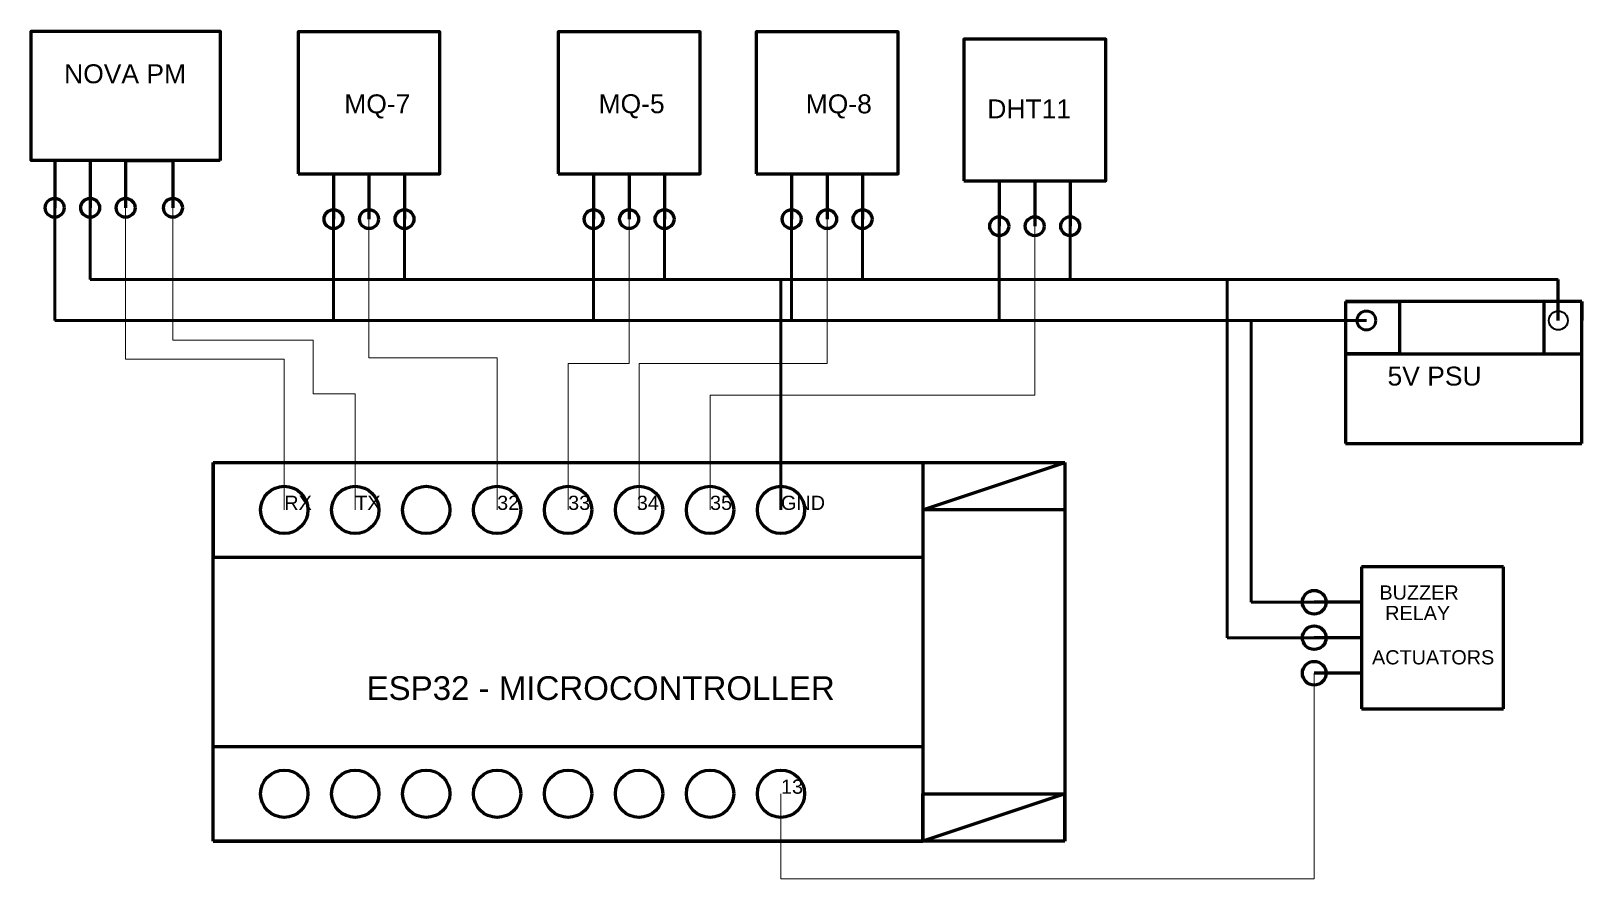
# Model space of a CAD drawing. Header units: inches. Extents: x 23.4 to 56.2, y 11.1 to 29.
import ezdxf

# ---------------------------------------------------------------- set-up
doc = ezdxf.new("R2010")
doc.units = ezdxf.units.IN
doc.header["$MEASUREMENT"] = 0
doc.layers.get('0').update_dxf_attribs({"color": 90, "lineweight": 60})
for name, color, linetype, lineweight in [('data', 230, 'Continuous', 20), ('ground', 140, 'Continuous', 35), ('sensor ground', 140, 'Continuous', 50), ('vcc', 1, 'Continuous', 53)]:
    doc.layers.add(name, color=color, linetype=linetype, lineweight=lineweight)
doc.styles.get("Standard").update_dxf_attribs({"font": 'arial.ttf'})

msp = doc.modelspace()

# ---------------------------------------------------------------- linework, layer by layer
for p, q in [((24.681, 26.258), (23.931, 26.258)), ((23.931, 26.258), (23.931, 25.258)), ((25.431, 26.258), (24.681, 26.258)), ((24.681, 26.258), (24.681, 25.258)), ((25.431, 26.258), (25.431, 25.258)), ((25.431, 26.258), (26.431, 26.258)), ((26.431, 26.258), (26.431, 25.258)), ((29.075, 25.975), (30.575, 25.975)), ((29.075, 25.975), (29.825, 25.975)), ((29.825, 25.975), (29.825, 25.018)), ((30.575, 25.975), (30.575, 25.018)), ((30.575, 25.975), (31.325, 25.975)), ((31.325, 25.975), (31.325, 25.018)), ((34.573, 25.975), (36.073, 25.975)), ((34.573, 25.975), (35.323, 25.975)), ((35.323, 25.975), (35.323, 25.018)), ((36.073, 25.975), (36.073, 25.018)), ((36.073, 25.975), (36.823, 25.975)), ((36.823, 25.975), (36.823, 25.018)), ((38.759, 25.975), (40.259, 25.975)), ((38.759, 25.975), (39.509, 25.975)), ((39.509, 25.975), (39.509, 25.018)), ((40.259, 25.975), (40.259, 25.018)), ((40.259, 25.975), (41.009, 25.975)), ((41.009, 25.975), (41.009, 25.018)), ((43.147, 25.824), (44.647, 25.824)), ((43.147, 25.824), (43.897, 25.824)), ((43.897, 25.824), (43.897, 24.867)), ((44.647, 25.824), (44.647, 24.867)), ((44.647, 25.824), (45.397, 25.824)), ((45.397, 25.824), (45.397, 24.867)), ((55.715, 22.875), (55.715, 23.74)), ((51.215, 23.275), (51.215, 20.275)), ((56.215, 23.275), (51.215, 23.275)), ((51.215, 23.275), (51.215, 22.875)), ((51.215, 23.275), (52.358, 23.275)), ((52.358, 23.275), (52.358, 22.171)), ((55.417, 22.875), (55.417, 23.275)), ((56.215, 20.275), (56.215, 23.275)), ((56.215, 23.275), (56.215, 22.875)), ((55.417, 22.171), (55.417, 22.875)), ((52.358, 22.171), (51.215, 22.171)), ((51.215, 22.171), (56.215, 22.171)), ((52.358, 22.171), (55.417, 22.171)), ((51.215, 20.275), (56.215, 20.275)), ((27.284, 19.87), (42.284, 19.87)), ((27.284, 11.87), (27.284, 19.87)), ((27.284, 19.87), (30.284, 19.87)), ((27.284, 19.87), (27.284, 17.87)), ((27.284, 19.87), (28.784, 19.87)), ((42.284, 19.87), (42.284, 11.87)), ((42.284, 19.87), (45.284, 19.87)), ((42.284, 19.87), (42.284, 18.87)), ((42.284, 18.87), (45.284, 19.87)), ((45.284, 19.87), (45.284, 11.87)), ((45.284, 19.87), (45.284, 18.87)), ((45.284, 18.87), (42.284, 18.87)), ((27.284, 17.87), (42.284, 17.87)), ((54.556, 17.668), (51.556, 17.668)), ((51.556, 17.668), (51.556, 14.668)), ((51.556, 17.668), (51.556, 16.168)), ((54.556, 14.668), (54.556, 17.668)), ((51.556, 16.918), (50.556, 16.918)), ((51.556, 16.168), (50.556, 16.168)), ((51.556, 16.168), (51.556, 14.668)), ((51.556, 15.418), (50.556, 15.418)), ((51.556, 14.668), (54.556, 14.668)), ((27.284, 13.87), (42.284, 13.87)), ((45.284, 12.87), (42.284, 11.87)), ((42.284, 11.87), (42.284, 12.87)), ((42.284, 12.87), (45.284, 12.87)), ((45.284, 11.87), (45.284, 12.87)), ((42.284, 11.87), (27.284, 11.87)), ((27.284, 11.87), (30.284, 11.87)), ((27.284, 11.87), (42.284, 11.87)), ((45.284, 11.87), (42.284, 11.87))]:
    msp.add_line(p, q)
for points in [[(27.431, 26.258), (23.431, 26.258), (23.431, 28.994), (27.431, 28.994)], [(29.075, 25.975), (32.075, 25.975), (32.075, 28.975), (29.075, 28.975)], [(34.573, 25.975), (37.573, 25.975), (37.573, 28.975), (34.573, 28.975)], [(38.759, 25.975), (41.759, 25.975), (41.759, 28.975), (38.759, 28.975)], [(43.147, 25.824), (46.147, 25.824), (46.147, 28.824), (43.147, 28.824)]]:
    msp.add_lwpolyline(points, close=True)
for centre, radius in [((23.931, 25.258), 0.2), ((24.681, 25.258), 0.2), ((25.431, 25.258), 0.2), ((26.431, 25.258), 0.2), ((29.825, 25.018), 0.2), ((30.575, 25.018), 0.2), ((31.325, 25.018), 0.2), ((35.323, 25.018), 0.2), ((36.073, 25.018), 0.2), ((36.823, 25.018), 0.2), ((39.509, 25.018), 0.2), ((40.259, 25.018), 0.2), ((41.009, 25.018), 0.2), ((43.897, 24.867), 0.2), ((44.647, 24.867), 0.2), ((45.397, 24.867), 0.2), ((28.784, 18.87), 0.5), ((30.284, 18.87), 0.5), ((31.784, 18.87), 0.5), ((33.284, 18.87), 0.5), ((34.784, 18.87), 0.5), ((36.284, 18.87), 0.5), ((37.784, 18.87), 0.5), ((39.284, 18.87), 0.5), ((50.556, 16.918), 0.25), ((50.556, 16.168), 0.25), ((50.556, 15.418), 0.25), ((28.784, 12.87), 0.5), ((30.284, 12.87), 0.5), ((31.784, 12.87), 0.5), ((33.284, 12.87), 0.5), ((34.784, 12.87), 0.5), ((36.284, 12.87), 0.5), ((37.784, 12.87), 0.5), ((39.284, 12.87), 0.5)]:
    msp.add_circle(centre, radius)
at = {"layer": 'data'}
for p, q in [((25.431, 25.258), (25.431, 22.06)), ((26.431, 25.258), (26.431, 22.455)), ((30.575, 25.018), (30.575, 22.085)), ((36.073, 25.018), (36.073, 21.968)), ((40.259, 25.018), (40.259, 21.966)), ((44.647, 24.867), (44.647, 21.295)), ((26.431, 22.455), (29.395, 22.455)), ((29.395, 22.455), (29.395, 21.322)), ((25.431, 22.06), (28.784, 22.06)), ((28.784, 22.06), (28.784, 18.87)), ((30.575, 22.085), (33.284, 22.085)), ((33.284, 22.085), (33.284, 18.87)), ((36.073, 21.968), (34.784, 21.968)), ((34.784, 21.968), (34.784, 18.87)), ((40.259, 21.966), (36.284, 21.966)), ((36.284, 21.966), (36.284, 18.87)), ((29.395, 21.322), (30.284, 21.322)), ((30.284, 21.322), (30.284, 18.87)), ((44.647, 21.295), (37.784, 21.295)), ((37.784, 21.295), (37.784, 18.87)), ((50.556, 15.418), (50.556, 11.068)), ((39.284, 11.068), (39.284, 12.87)), ((50.556, 11.068), (39.284, 11.068))]:
    msp.add_line(p, q, dxfattribs=at)
at = {"layer": 'ground'}
msp.add_circle((55.715, 22.875), 0.2, dxfattribs=at)
at = {"layer": 'sensor ground'}
for p, q in [((24.681, 23.74), (24.681, 25.258)), ((31.325, 25.018), (31.325, 23.74)), ((36.823, 25.018), (36.823, 23.74)), ((41.009, 25.018), (41.009, 23.74)), ((45.397, 24.867), (45.397, 23.74)), ((55.715, 23.74), (24.681, 23.74)), ((39.284, 18.87), (39.284, 23.74)), ((48.716, 16.168), (48.716, 23.74)), ((50.556, 16.168), (48.716, 16.168))]:
    msp.add_line(p, q, dxfattribs=at)
at = {"layer": 'vcc'}
for p, q in [((23.931, 22.875), (23.931, 25.258)), ((29.825, 25.018), (29.825, 22.875)), ((35.323, 25.018), (35.323, 22.875)), ((39.509, 25.018), (39.509, 22.875)), ((43.897, 24.867), (43.897, 22.875)), ((51.658, 22.875), (23.931, 22.875)), ((49.221, 16.918), (49.221, 22.875)), ((50.556, 16.918), (49.221, 16.918))]:
    msp.add_line(p, q, dxfattribs=at)
msp.add_circle((51.658, 22.875), 0.2, dxfattribs=at)

# ---------------------------------------------------------------- texts
at = {"layer": 'data'}
for s, height, p in [('NOVA PM', 0.4, (24.131, 27.89)), ('MQ-7', 0.4, (30.053, 27.254)), ('MQ-5', 0.4, (35.428, 27.257)), ('MQ-8', 0.4, (39.807, 27.254)), ('DHT11', 0.4, (43.645, 27.148)), ('5V PSU', 0.4, (52.105, 21.499)), ('RX', 0.3, (28.784, 18.87)), ('TX', 0.3, (30.284, 18.87)), ('32', 0.3, (33.284, 18.87)), ('33', 0.3, (34.784, 18.87)), ('34', 0.3, (36.236, 18.87)), ('35', 0.3, (37.784, 18.87)), ('GND', 0.3, (39.284, 18.87)), ('BUZZER', 0.3, (51.933, 16.974)), ('RELAY', 0.3, (52.055, 16.541)), ('ACTUATORS', 0.3, (51.777, 15.604)), ('ESP32 - MICROCONTROLLER', 0.5, (30.524, 14.853)), ('13', 0.3, (39.284, 12.87))]:
    msp.add_text(s, height=height, dxfattribs=at).set_placement(p)

doc.saveas('drawing.dxf')
